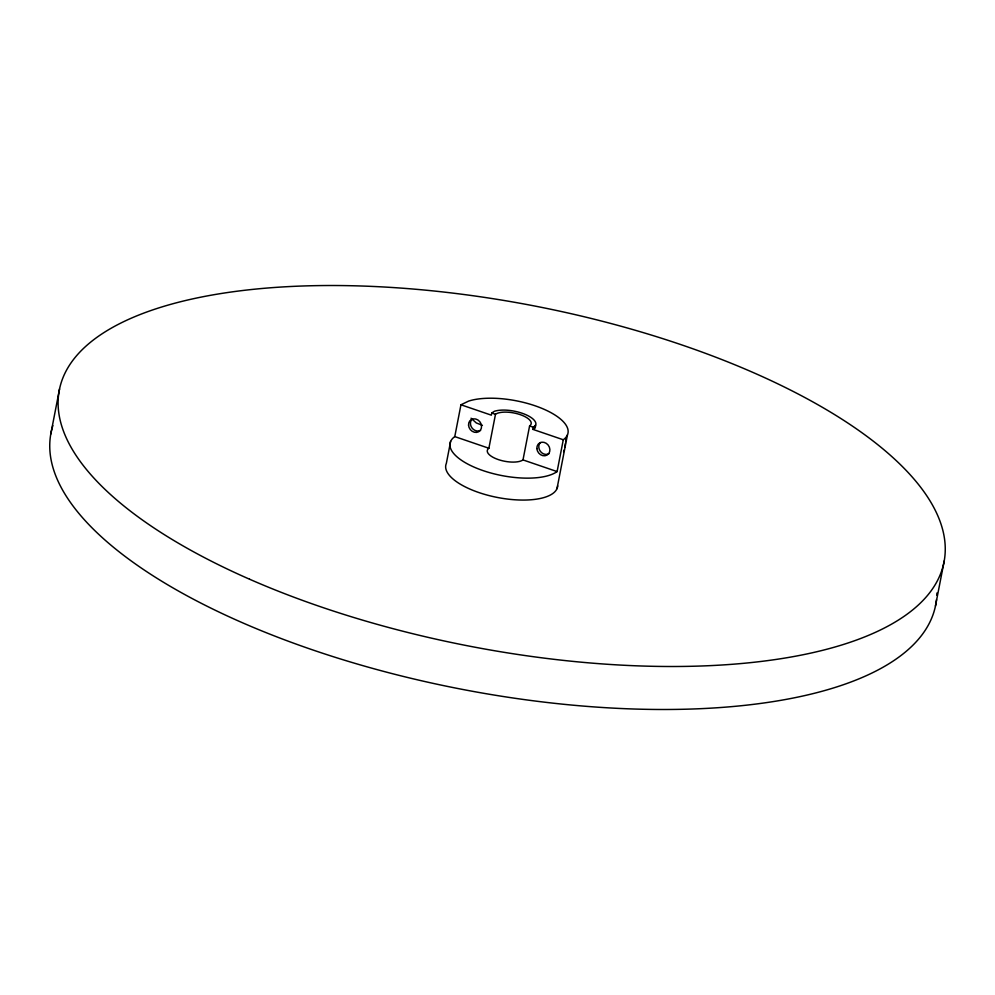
<?xml version="1.0" encoding="UTF-8"?>
<svg xmlns="http://www.w3.org/2000/svg" width="995" height="995" viewBox="0 0 995 995"><rect width="100%" height="100%" fill="white"/><g stroke="black" fill="none" stroke-linecap="round" stroke-linejoin="round"><path stroke-width="1.49" d="M565.645 441.842L566.105 438.807M564.725 447.178L565.409 443.36M50.782 434.081L59.551 388.958M450.611 441.469L446.345 463.384A56.926 21.878 11 0 0 496.48 497.276A56.926 21.878 11 0 0 557.685 485.846M454.777 436.594L460.959 404.778L468.62 401.097A56.926 21.878 11 0 1 541.454 408.174A56.926 21.878 11 0 1 563.282 439.765L557.101 471.58A56.926 21.878 11 0 1 483.085 470.61A56.926 21.878 11 0 1 454.777 436.594L488.881 448.247A18.98 7.288 11 0 0 498.321 459.59A18.98 7.288 11 0 0 522.997 459.914L557.101 471.58M563.282 439.765L532.91 429.38L533.332 427.228L535.633 425.387A23.756 9.129 11 0 0 522.076 413.224A23.756 9.129 11 0 0 494.378 411.283L491.754 413.012L491.331 415.164L460.959 404.778M488.881 448.247L495.485 414.293A18.98 7.288 11 0 1 520.161 414.616A18.98 7.288 11 0 1 529.589 425.959L533.332 427.228M522.997 459.914L529.589 425.959M532.91 429.38L534.812 427.999L535.235 425.86M557.013 488.632L567.448 434.89M935.449 606.042L944.218 560.919M563.605 451.705L564.103 450.026M534.812 427.999L535.223 427.539A23.756 9.129 11 0 0 535.385 425.151M482.388 425.3L476.282 422.937L471.058 418.211M491.754 413.012L495.485 414.293M936.494 599.599A450.623 173.167 11 0 1 457.501 688.44A450.623 173.167 11 0 1 52.859 425.624M936.892 593.032A450.623 173.167 11 0 1 936.83 595.234M480.585 430.35A7.114 6.181 54.1 0 1 472.065 428.037A7.114 6.181 54.1 0 1 472.04 419.131M548.917 453.72A7.114 6.181 54.1 0 1 540.397 451.394A7.114 6.181 54.1 0 1 540.372 442.489M249.596 579.227A450.623 173.167 11 0 0 943.807 563.058A450.623 173.167 11 0 0 311.634 285.739A450.623 173.167 11 0 0 249.596 579.227M536.877 448.546A7.114 6.181 54.1 0 0 547.014 455.101A7.114 6.181 54.1 0 0 546.243 443.322A7.114 6.181 54.1 0 0 536.877 448.546M468.546 425.176A7.114 6.181 54.1 0 0 478.682 431.73A7.114 6.181 54.1 0 0 477.911 419.965A7.114 6.181 54.1 0 0 468.546 425.176"/></g></svg>
